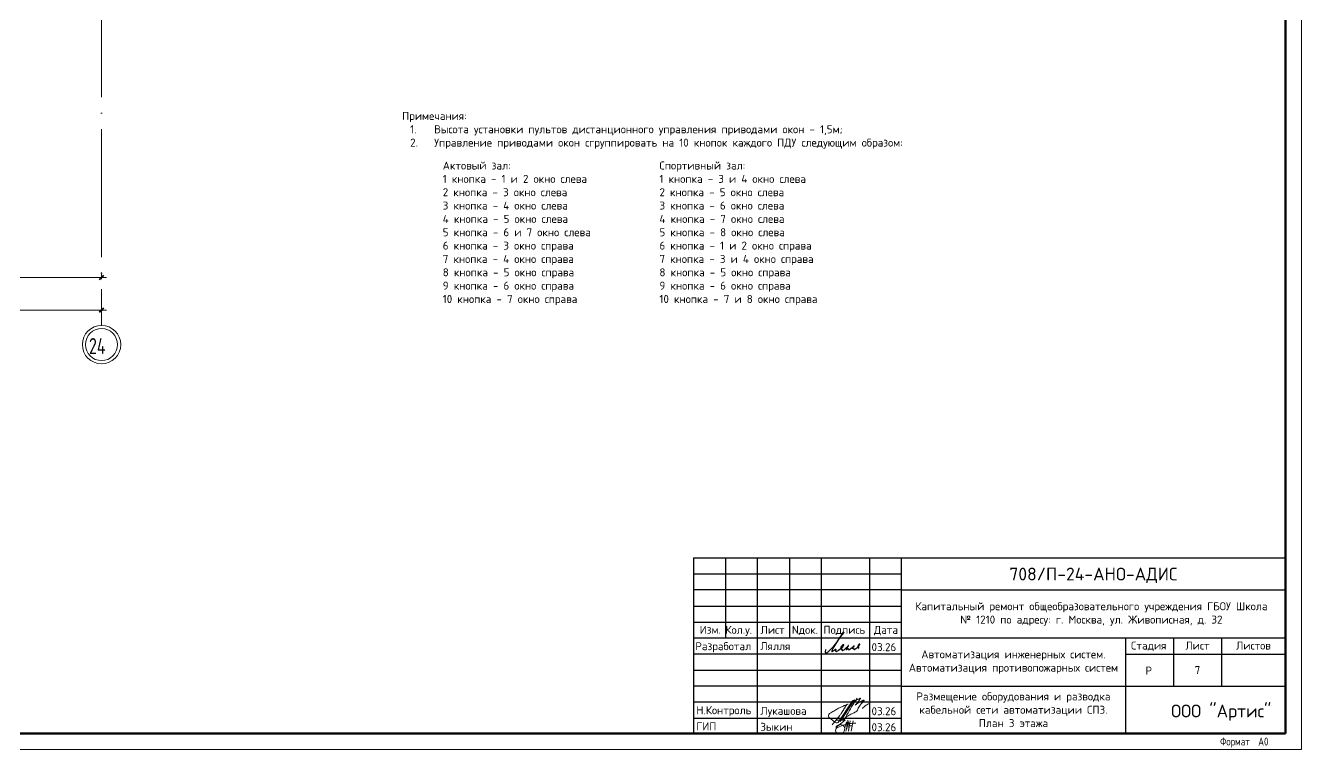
# Model space of a CAD drawing. Header units: millimetres. Extents: x -1073752 to 1436911, y -1379358 to 94781.
# Drawn here: x -992279 to -952411, y -1157856 to -1135251 of the extents above; entities that cross this region are included whole.
import ezdxf
from ezdxf.enums import TextEntityAlignment as Align

# ---------------------------------------------------------------- set-up
doc = ezdxf.new("R2010")
doc.units = ezdxf.units.MM
doc.linetypes.add('ADSK_Линия сетки', pattern=[25, 20, -2.5, 0, -2.5])
for name, color, linetype, lineweight in [('АР_текст', 250, 'Continuous', 40), ('Оси', 252, 'Continuous', 9), ('Основная сплош', 7, 'Continuous', 30), ('ОФ_рамка', 8, 'Continuous', 60), ('Размеры', 250, 'Continuous', 9), ('Схемы подключ', 7, 'Continuous', 15), ('Текст', 7, 'Continuous', 30)]:
    doc.layers.add(name, color=color, linetype=linetype, lineweight=lineweight)
doc.layers.add('Основная', color=7, linetype='Continuous')
doc.layers.add('ОФ_подписи', color=5, linetype='Continuous', lineweight=13, true_color=0x0000ff)
doc.layers.add('Подписи', color=5, linetype='Continuous', lineweight=18, true_color=0x0000ff)
doc.styles.add('GOST Common', font='', dxfattribs={"width": 0.9, "height": 500})
doc.styles.add('ICOCPEUR', font='isocpeur.ttf', dxfattribs={"height": 250})
doc.styles.add('ISOCPEUR', font='isocpeur.ttf', dxfattribs={"height": 250})
doc.styles.add('PDF ISOCPEUR', font='isocpeur.ttf')
doc.styles.add('RubezhCAD', font='isocpeur.ttf')
doc.styles.add('TIMES', font='times.ttf')
doc.styles.add('ГОСТ 2.304', font='')
doc.styles.get('GOST Common').set_extended_font_data('GOST 2.304 type A')
doc.styles.get('ГОСТ 2.304').set_extended_font_data('GOST 2.304 type A')

# ---------------------------------------------------------------- blocks, each defined once
blk = doc.blocks.new('3 этаж')
at = {"layer": 'Оси', "color": 251, "linetype": 'ADSK_Линия сетки', "ltscale": 200, "true_color": 0x636466}
blk.add_line((311746, -263), (311746, -31390), dxfattribs=at)
at = {"layer": 'Оси', "color": 251, "lineweight": 20, "true_color": 0x636466}
for radius, start, end in [(600, 0, 180), (500, 0, 180), (600, 180, 0), (500, 180, 0)]:
    blk.add_arc((311746, -31990), radius, start, end, dxfattribs=at)
at = {"layer": 'Размеры', "color": 251, "lineweight": 20, "true_color": 0x636466}
for p, q in [((305546, -29892), (311896, -29892)), ((311746, -29892), (311746, -29742)), ((311746, -29892), (311746, -29942)), ((243996, -30910), (311896, -30910)), ((311746, -30910), (311746, -30760)), ((311746, -30910), (311746, -30960))]:
    blk.add_line(p, q, dxfattribs=at)
at = {"layer": 'Размеры', "color": 251, "lineweight": 40, "true_color": 0x636466}
for p, q in [((311746, -29892), (311675, -29963)), ((311746, -29892), (311816, -29822)), ((311746, -30910), (311675, -30981)), ((311746, -30910), (311816, -30840))]:
    blk.add_line(p, q, dxfattribs=at)
at = {"layer": 'Оси', "color": 251, "true_color": 0x636466, "style": 'GOST Common', "width": 0.9}
blk.add_text('24', height=500, dxfattribs=at).set_placement((311353, -32285))
blk = doc.blocks.new('А0')
at = {"layer": 'ОФ_рамка', "color": 0, "linetype": 'Continuous', "lineweight": 5, "ltscale": 100}
for points in [[(341068, -393717), (341068, -309617)], [(222168, -393717), (341068, -393717)]]:
    blk.add_lwpolyline(points, dxfattribs=at)
at = {"layer": 'ОФ_рамка', "color": 0, "linetype": 'Continuous', "ltscale": 100}
for points in [[(340568, -393217), (340568, -310117)], [(224168, -393217), (340568, -393217)]]:
    blk.add_lwpolyline(points, dxfattribs=at)
at = {"layer": 'ОФ_рамка', "color": 0, "linetype": 'Continuous', "lineweight": 5, "ltscale": 100, "char_height": 250, "attachment_point": 1, "style": 'ГОСТ 2.304'}
for s, insert, width in [('\\fGOST 2.304 type A|b0|i0|c1|p34;\\W1.0000000000;\\T1.0000000000;\\o\\lФормат', (338524, -393342), 1107.32), ('A0', (339716, -393345), 375.36)]:
    blk.add_mtext(s, dxfattribs=dict(at, insert=insert, width=width))
blk = doc.blocks.new('П_Зыкин')
at = {"layer": 'ОФ_подписи', "color": 152, "ltscale": 100, "true_color": 0x0061c2, "transparency": 33554687}
for p, q in [((142, 249), (62, -174)), ((102, 37), (218, 37)), ((258, 249), (178, -174))]:
    blk.add_line(p, q, dxfattribs=at)
blk.add_lwpolyline([(-462, 273), (-74, 273), (-446, -30)], dxfattribs=at)
for centre, radius, start, end in [((-271, -94), 186, 314.2393, 159.9348), ((345, -1372), 1523, 88.8758, 117.8788), ((1109, -252), 1204, 158.7593, 174.231), ((-1024, 224), 1068, 337.8144, 2.8859), ((-849, 72), 852, 342.8308, 7.4815), ((-9, 182), 4.48, 8.9691, 155.6551), ((-643, 22), 732, 344.4555, 20.462), ((-318, -169), 151, 108.7568, 173.4251), ((-287, -115), 185, 191.5358, 322.3512)]:
    blk.add_arc(centre, radius, start, end, dxfattribs=at)
blk = doc.blocks.new('П_Лукашова')
at = {"layer": 'ОФ_подписи', "color": 152, "true_color": 0x0061c2}
for p, q in [((221, 339), (-221, -339)), ((286, 371), (-156, -307)), ((283, 370), (218, 338))]:
    blk.add_line(p, q, dxfattribs=at)
for points in [[(366, 415), (236, 213), (85, -37), (-50, -300)], [(221, 301), (344, 360), (434, 401), (475, 416), (464, 395), (420, 336), (342, 232), (310, 203), (337, 221), (420, 283), (490, 322), (558, 352), (576, 358), (491, 240), (403, 113), (374, 49), (360, 20)], [(-221, -339), (-276, -344), (-368, -289), (-446, -221), (-505, -166), (-522, -116), (-412, -16), (-295, 56), (-173, 120), (-49, 179), (33, 216), (87, 237), (52, 221), (11, 167), (-59, 51), (-126, -52), (-177, -132), (-256, -231), (-409, -409)], [(360, 20), (294, -18), (203, -65), (91, -124), (-73, -248)], [(530, 102), (646, 199), (748, 254)]]:
    blk.add_spline(points, degree=3, dxfattribs=at)
blk = doc.blocks.new('A$C11203D1A')
at = {"layer": 'Подписи', "lineweight": 25}
blk.add_lwpolyline([(0.24, 1.11), (0.09, 0.86), (0, 0.47), (0.01, 0.27), (0.06, 0.09), (0.17, 0.01), (0.33, 0), (0.53, 0.07), (0.73, 0.22), (0.94, 0.41), (1.81, 1.26), (2.64, 2.1), (3.19, 2.76), (3.8, 3.63), (4.42, 4.6), (5, 5.4), (5.39, 5.96), (5.72, 6.46), (5.82, 6.46), (5.73, 6.31), (4.71, 5.11), (3.82, 3.76), (2.71, 1.9), (2.36, 1.31), (2.15, 0.93), (2.05, 0.72), (2.04, 0.6), (2.04, 0.49), (2.07, 0.44), (2.13, 0.41), (2.22, 0.43), (2.34, 0.53), (2.48, 0.65), (2.83, 0.93), (3.1, 1.12), (3.23, 1.19), (3.28, 1.19), (3.29, 1.16), (3.26, 1.06), (3.23, 0.9), (3.22, 0.77), (3.24, 0.65), (3.26, 0.58), (3.34, 0.52), (3.42, 0.48), (3.54, 0.51), (3.66, 0.56), (3.92, 0.66), (4.17, 0.85), (4.57, 1.16), (4.82, 1.36), (5, 1.53), (5.18, 1.68), (5.48, 1.96), (5.64, 2.15), (5.74, 2.33), (5.75, 2.44), (5.75, 2.53), (5.69, 2.57), (5.6, 2.58), (5.49, 2.54), (5.33, 2.4), (5.12, 2.18), (4.99, 1.99), (4.9, 1.86), (4.85, 1.74), (4.87, 1.66), (4.92, 1.62), (5.03, 1.65), (5.11, 1.72), (5.21, 1.79), (5.24, 1.81), (5.28, 1.82), (5.31, 1.82), (5.32, 1.79), (5.26, 1.69), (5.19, 1.61), (5.11, 1.47), (5.03, 1.34), (4.98, 1.25), (4.97, 1.17), (4.97, 1.09), (5.01, 1.05), (5.05, 1.06), (5.1, 1.11), (5.14, 1.13), (5.2, 1.13), (5.23, 1.07), (5.27, 0.94), (5.32, 0.85), (5.35, 0.8), (5.43, 0.77), (5.52, 0.78), (5.61, 0.84), (5.88, 1), (6.13, 1.19), (6.42, 1.46), (6.68, 1.7), (6.94, 1.94), (7.06, 2.08), (7.22, 2.28), (7.23, 2.3), (7.23, 2.31), (7.2, 2.31), (7.18, 2.28), (7.15, 2.24), (6.76, 1.63), (6.67, 1.45), (6.59, 1.3), (6.56, 1.22), (6.56, 1.16), (6.57, 1.11), (6.6, 1.08), (6.65, 1.1), (6.7, 1.13), (6.79, 1.19), (6.88, 1.26), (6.99, 1.31), (7.07, 1.35), (7.18, 1.36), (7.23, 1.33), (7.27, 1.28), (7.28, 1.18), (7.28, 1.12), (7.3, 1.08), (7.34, 1.04), (7.38, 1.02), (7.45, 1.01), (7.52, 1.04), (7.6, 1.09), (7.73, 1.19), (7.93, 1.34), (8.13, 1.48), (8.36, 1.7), (8.65, 1.95), (8.78, 2.07), (8.9, 2.16), (8.98, 2.23), (9.03, 2.27), (9.04, 2.29), (9.02, 2.3), (8.99, 2.29), (8.97, 2.25), (8.92, 2.16), (8.7, 1.81), (8.57, 1.61), (8.52, 1.53), (8.51, 1.43), (8.53, 1.37), (8.56, 1.33), (8.6, 1.33), (8.66, 1.35), (8.72, 1.39), (8.76, 1.41), (8.86, 1.4), (8.93, 1.37), (8.94, 1.31), (8.96, 1.22), (8.98, 1.14), (9.02, 1.1), (9.08, 1.07), (9.17, 1.1), (9.24, 1.14), (9.33, 1.2), (9.56, 1.37), (9.86, 1.59), (10.18, 1.87), (10.41, 2.09), (10.57, 2.29), (10.72, 2.51), (10.76, 2.62), (10.77, 2.7), (10.75, 2.75), (10.68, 2.79), (10.58, 2.76), (10.5, 2.69), (10.38, 2.54), (10.32, 2.41), (10.31, 2.25), (10.32, 2.09), (10.33, 1.85), (10.35, 1.7), (10.37, 1.58), (10.4, 1.47), (10.47, 1.37)], dxfattribs=at)
blk = doc.blocks.new('Штамп')
at = {"layer": 'Основная'}
for p, q in [((-18500, 5000), (-12000, 5000)), ((-12000, 4500), (-18500, 4500)), ((-18500, 4000), (-12000, 4000)), ((-12000, 2500), (-18500, 2500)), ((-18500, 2000), (-12000, 2000)), ((-12000, 1500), (-18500, 1500)), ((-12000, 1000), (-18500, 1000)), ((-18500, 500), (-12000, 500))]:
    blk.add_line(p, q, dxfattribs=at)
at = {"layer": 'Основная сплош'}
for p, q in [((-18500, 5500), (0, 5500)), ((-18500, 5500), (-18500, 0)), ((-17500, 5500), (-17500, 3000)), ((-16500, 0), (-16500, 5500)), ((-15500, 5500), (-15500, 3000)), ((-14500, 0), (-14500, 5500)), ((-13000, 5500), (-13000, 0)), ((-12000, 0), (-12000, 5500)), ((-12000, 4500), (0, 4500)), ((-18500, 3500), (-12000, 3500)), ((0, 3000), (-18500, 3000)), ((-5000, 3000), (-5000, 0)), ((-3500, 3000), (-3500, 1500)), ((-2000, 3000), (-2000, 1500)), ((-5000, 2500), (0, 2500)), ((-12000, 1500), (0, 1500))]:
    blk.add_line(p, q, dxfattribs=at)
at = {"transparency": 33554687, "xscale": 100, "yscale": 100, "zscale": 100}
blk.add_blockref('A$C11203D1A', (-14379, 2533), dxfattribs=at)
at = {"layer": 'ОФ_подписи', "color": 5}
for name, p, xscale, yscale, zscale in [('П_Лукашова', (-13755, 700), 1.010226427429054, 1.010226427429054, 1.010226427429054), ('П_Зыкин', (-13706, 228), 0.7621923841183493, 0.7621923841183493, 0.7621923841183493)]:
    blk.add_blockref(name, p, dxfattribs=dict(at, xscale=xscale, yscale=yscale, zscale=zscale))
at = {"transparency": 33554687, "insert": (-8500, 2250), "char_height": 250, "width": 7000, "attachment_point": 5, "style": 'PDF ISOCPEUR'}
blk.add_mtext('Автоматизация инженерных систем. Автоматизация противопожарных систем', dxfattribs=at)
at = {"layer": 'АР_текст', "color": 7, "transparency": 33554687, "insert": (-2009, 668), "char_height": 400, "width": 7750, "attachment_point": 5, "style": 'RubezhCAD'}
blk.add_mtext('{\\C0;ООО "Артис"}', dxfattribs=at)
at = {"layer": 'Текст', "color": 0, "style": 'RubezhCAD'}
blk.add_text('708/П-24-АНО-АДИС', height=400, dxfattribs=at).set_placement((-6000, 4798), align=Align.CENTER)
at = {"layer": 'Текст', "linetype": 'Continuous', "style": 'RubezhCAD'}
for s, p in [('Изм.', (-18302, 3131)), ('Кол.у.', (-17500, 3131)), ('Лист', (-16402, 3131)), ('Nдок.', (-15424, 3131)), ('Подпись', (-14434, 3131)), ('Дата', (-12857, 3131))]:
    blk.add_text(s, height=250, dxfattribs=at).set_placement(p)
at = {"layer": 'Текст', "style": 'ICOCPEUR'}
for s, p in [('Разработал', (-18441, 2620)), ('Лялля', (-16408, 2622)), ('03.26', (-12934, 2590)), ('Н.Контроль', (-18407, 620)), ('Лукашова', (-16408, 602)), ('03.26', (-12934, 590)), ('ГИП', (-18407, 120)), ('Зыкин', (-16408, 102)), ('03.26', (-12934, 90))]:
    blk.add_text(s, height=250, dxfattribs=at).set_placement(p)
at = {"layer": 'Текст', "color": 7, "linetype": 'Continuous', "style": 'RubezhCAD'}
for s, p in [('Стадия', (-4273, 2640)), ('Лист', (-2750, 2640)), ('Листов', (-1000, 2640))]:
    blk.add_text(s, height=250, dxfattribs=at).set_placement(p, align=Align.CENTER)
at = {"layer": 'Текст', "color": 7, "style": 'RubezhCAD'}
blk.add_text('Р', height=250, dxfattribs=at).set_placement((-4273, 1857), align=Align.CENTER)
at = {"layer": 'Текст', "ltscale": 100, "insert": (-6063, 3750), "char_height": 250, "attachment_point": 5, "style": 'RubezhCAD'}
blk.add_mtext_dynamic_manual_height_columns('\\pi-3.125;Капитальный ремонт общеобразовательного учреждения ГБОУ Школа{\\H1.25x; }\\P№ 1210 по адресу: г. Москва, ул. Живописная, д. 32{\\H1.21604x; }\\P', width=11832.53, gutter_width=1250, heights=[1893], dxfattribs=at)
at = {"layer": 'Текст', "ltscale": 100, "style": 'RubezhCAD'}
blk.add_attdef('ЛИСТОВ', text='', height=250, dxfattribs=at).set_placement((-1000, 1857), align=Align.CENTER)
at = {"layer": 'Текст', "ltscale": 100, "style": 'TIMES'}
blk.add_attdef('НАЗВАНИЕ', text='', height=250, dxfattribs=at).set_placement((-8500, 750), align=Align.MIDDLE_CENTER)

msp = doc.modelspace()

# ---------------------------------------------------------------- block references
msp.add_blockref('3 этаж', (-1301649.5, -1113224.3))
at = {"layer": 'Основная'}
msp.add_blockref('Штамп', (-952911.5, -1157376.9), dxfattribs=at)
at = {"layer": 'ОФ_рамка', "color": 0, "lineweight": -2}
msp.add_blockref('А0', (-1293479.5, -764139.5), dxfattribs=at)

# ---------------------------------------------------------------- texts
at = {"color": 0, "linetype": 'Continuous', "transparency": 33554687, "insert": (-955661.5, -1155376.9), "char_height": 250, "width": 1500, "attachment_point": 5, "style": 'PDF ISOCPEUR'}
msp.add_mtext('7', dxfattribs=at)
at = {"transparency": 33554687, "insert": (-961411.5, -1156616.5), "char_height": 250, "width": 7000, "attachment_point": 5, "style": 'PDF ISOCPEUR'}
msp.add_mtext('Размещение оборудования и разводка кабельной сети автоматизации СПЗ.\\PПлан 3 этажа', dxfattribs=at)
at = {"layer": 'Схемы подключ', "char_height": 250, "attachment_point": 1, "style": 'ISOCPEUR'}
for s, width, insert in [('Примечания:\\P\\pi-750,l1000,t1000;1.^IВысота установки пультов дистанционного управления приводами окон - 1,5м;\\P2.^IУправление приводами окон сгруппировать на 10 кнопок каждого ПДУ следующим образом:', 15990.381, (-980511, -1137949.1)), ('\\PАктовый зал:\\P1 кнопка - 1 и 2 окно слева\\P2 кнопка - 3 окно слева\\P3 кнопка - 4 окно слева\\P4 кнопка - 5 окно слева\\P5 кнопка - 6 и 7 окно слева\\P6 кнопка - 3 окно справа\\P7 кнопка - 4 окно справа\\P8 кнопка - 5 окно справа\\P9 кнопка - 6 окно справа\\P10 кнопка - 7 окно справа  ', 15552.68, (-979243.2, -1139081)), ('\\PСпортивный зал:\\P1 кнопка - 3 и 4 окно слева\\P2 кнопка - 5 окно слева\\P3 кнопка - 6 окно слева\\P4 кнопка - 7 окно слева\\P5 кнопка - 8 окно слева\\P6 кнопка - 1 и 2 окно справа\\P7 кнопка - 3 и 4 окно справа\\P8 кнопка - 5 окно справа\\P9 кнопка - 6 окно справа\\P10 кнопка - 7 и 8 окно справа  ', 15552.68, (-972472.3, -1139081))]:
    msp.add_mtext_dynamic_manual_height_columns(s, width=width, gutter_width=1250, heights=[0], dxfattribs=dict(at, insert=insert))

doc.saveas('drawing.dxf')
